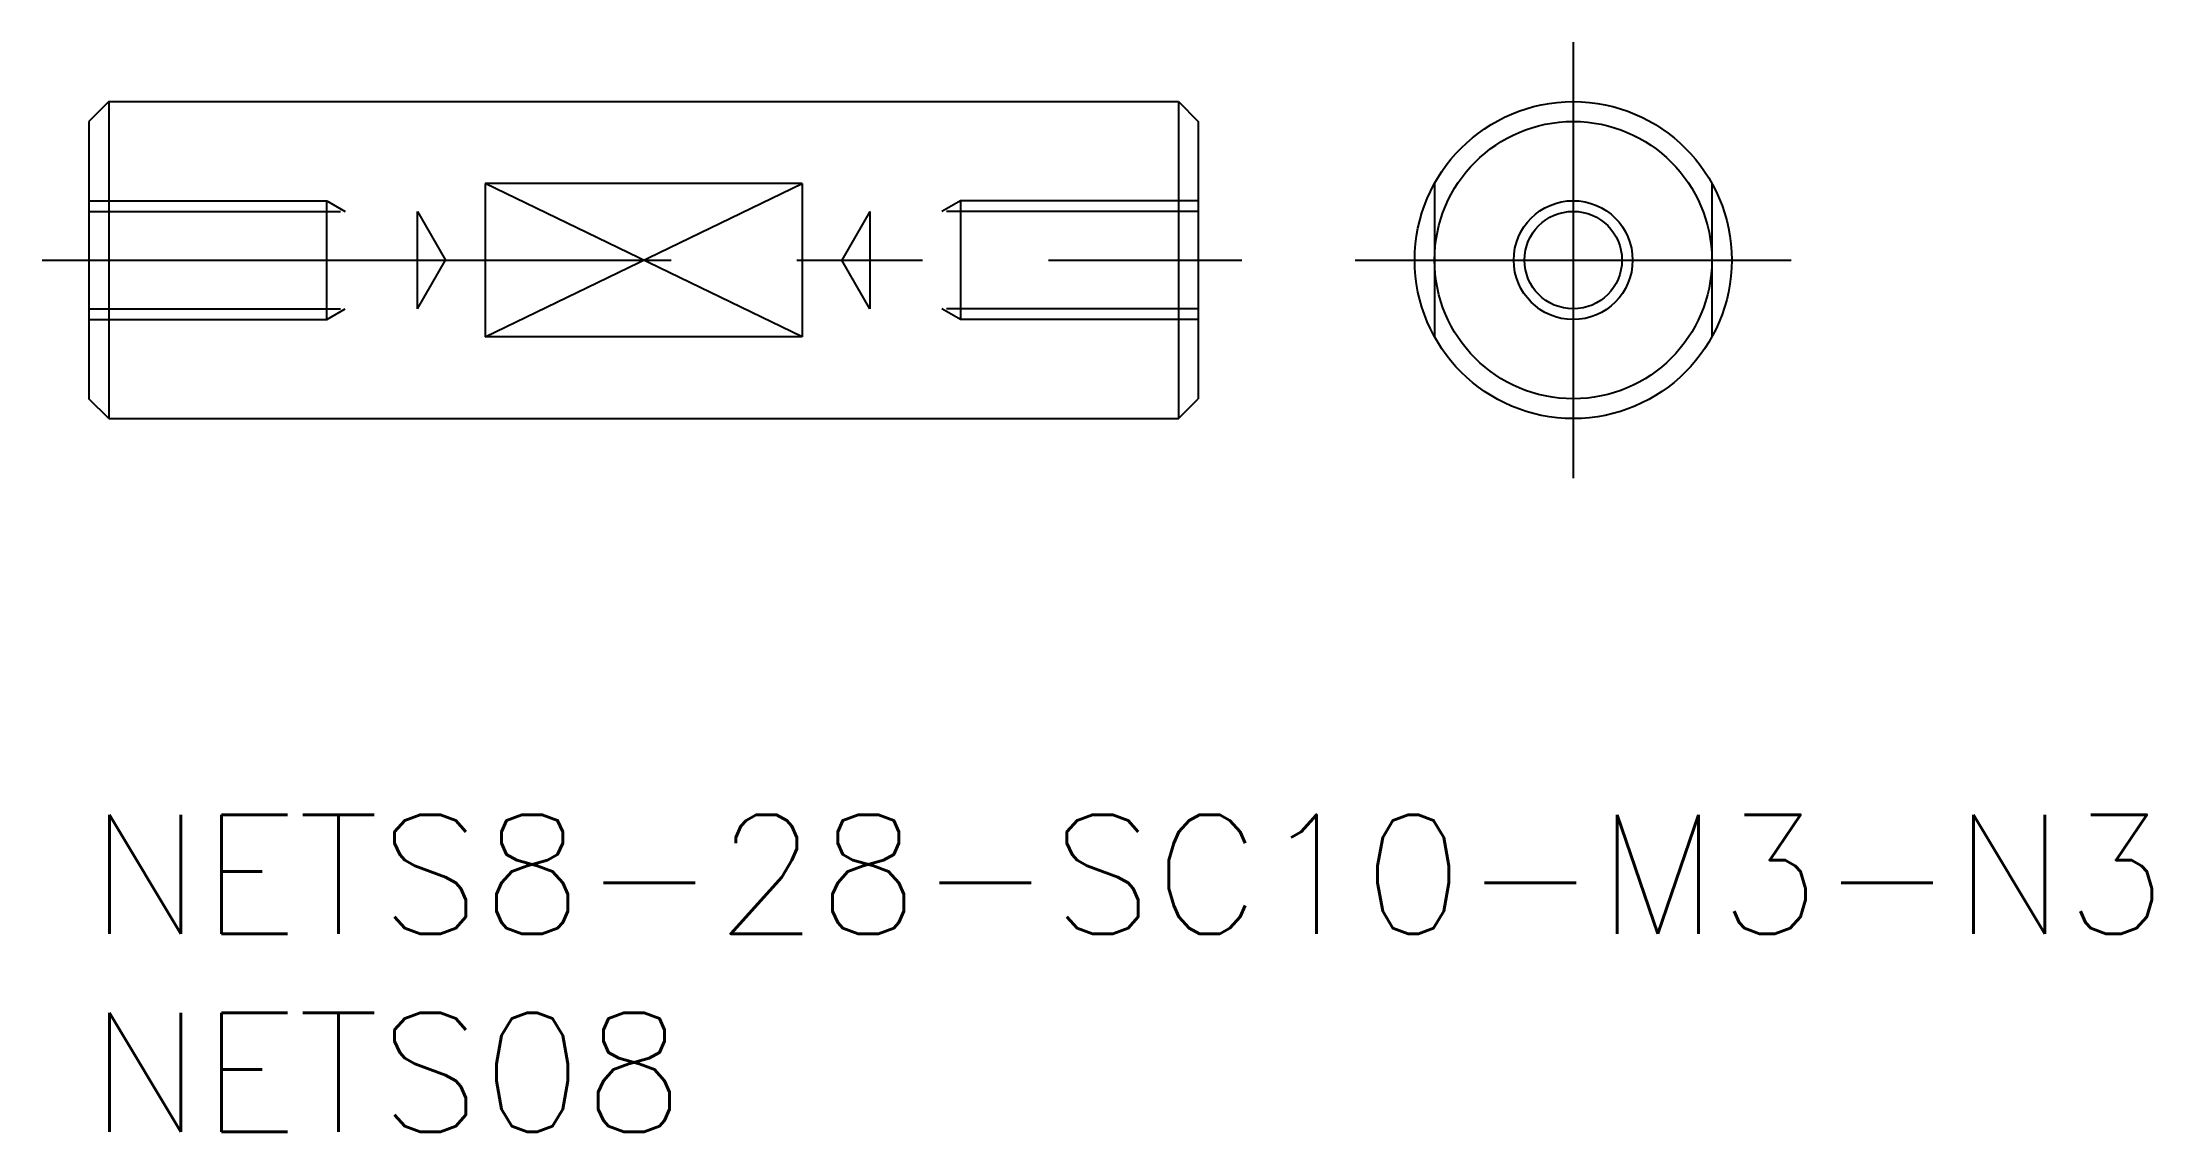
# Model space of a CAD drawing. Extents: x -1.2 to 52.1, y -8 to 19.5.
import ezdxf

# ---------------------------------------------------------------- set-up
doc = ezdxf.new("R2010")
doc.units = 0
doc.header["$LTSCALE"] = 0.5
doc.linetypes.add('CENTER', pattern=[50.8, 31.75, -6.35, 6.35, -6.35])
doc.linetypes.add('DASHED', pattern=[19.05, 12.7, -6.35])
for name, color, linetype in [('MSM_CENTER', 1, 'CENTER'), ('MSM_CONTINUOUS', 7, 'CONTINUOUS'), ('MSM_DASHED', 4, 'DASHED'), ('MSM_NARROW', 5, 'CONTINUOUS'), ('MSM_PART_NUMBER', 7, 'CONTINUOUS')]:
    doc.layers.add(name, color=color, linetype=linetype)
doc.styles.get("Standard").update_dxf_attribs({"font": 'txt.shx', "height": 1, "bigfont": 'bigfont.shx'})

# ---------------------------------------------------------------- blocks, each defined once
blk = doc.blocks.new('*U12')
at = {"layer": 'MSM_PART_NUMBER'}
blk.add_text('NETS8-28-SC10-M3-N3', height=3, dxfattribs=at).set_placement((0, -3))
blk = doc.blocks.new('*U13')
at = {"layer": 'MSM_PART_NUMBER'}
blk.add_text('NETS08', height=3, dxfattribs=at).set_placement((0, -8))

msp = doc.modelspace()

# ---------------------------------------------------------------- linework, layer by layer
at = {"layer": 'MSM_CENTER'}
for p, q in [((37.466, 19.5), (37.466, 8.5)), ((-1.181, 14), (29.097, 14)), ((31.966, 14), (42.966, 14))]:
    msp.add_line(p, q, dxfattribs=at)
at = {"layer": 'MSM_CONTINUOUS'}
for p, q in [((0.5, 18), (0, 17.5)), ((0.5, 18), (27.5, 18)), ((0.5, 18), (0.5, 10)), ((27.5, 18), (28, 17.5)), ((27.5, 18), (27.5, 10)), ((0, 17.5), (0, 10.5)), ((28, 17.5), (28, 10.5)), ((10, 15.936), (10, 12.064)), ((18, 15.936), (10, 15.936)), ((18, 15.936), (18, 12.064)), ((18, 12.064), (10, 12.064)), ((0.5, 10), (0, 10.5)), ((27.5, 10), (28, 10.5)), ((0.5, 10), (27.5, 10))]:
    msp.add_line(p, q, dxfattribs=at)
for radius in [4, 3.5, 1.23]:
    msp.add_circle((37.466, 14), radius, dxfattribs=at)
at = {"layer": 'MSM_DASHED'}
for p, q in [((0, 15.5), (6, 15.5)), ((6, 15.5), (6.469, 15.229)), ((6, 12.5), (6, 15.5)), ((22, 15.5), (21.531, 15.229)), ((22, 15.5), (22, 12.5)), ((28, 15.5), (22, 15.5)), ((33.966, 15.936), (33.966, 12.064)), ((40.966, 15.936), (40.966, 12.064)), ((0, 15.229), (8.29, 15.229)), ((8.29, 12.77), (8.29, 15.229)), ((8.29, 15.229), (9, 14)), ((19.71, 15.229), (19, 14)), ((19.71, 15.229), (19.71, 12.77)), ((28, 15.229), (19.71, 15.229)), ((8.29, 12.77), (9, 14)), ((19.71, 12.77), (19, 14)), ((0, 12.77), (8.29, 12.77)), ((0, 12.5), (6, 12.5)), ((6, 12.5), (6.469, 12.77)), ((28, 12.77), (19.71, 12.77)), ((22, 12.5), (21.531, 12.77)), ((28, 12.5), (22, 12.5))]:
    msp.add_line(p, q, dxfattribs=at)
at = {"layer": 'MSM_NARROW'}
for p, q in [((10, 12.064), (18, 15.936)), ((18, 12.064), (10, 15.936))]:
    msp.add_line(p, q, dxfattribs=at)
msp.add_circle((37.466, 14), 1.5, dxfattribs=at)

# ---------------------------------------------------------------- block references
at = {"layer": 'MSM_CONTINUOUS'}
for name in ['*U12', '*U13']:
    msp.add_blockref(name, (0, 0), dxfattribs=at)

doc.saveas('drawing.dxf')
